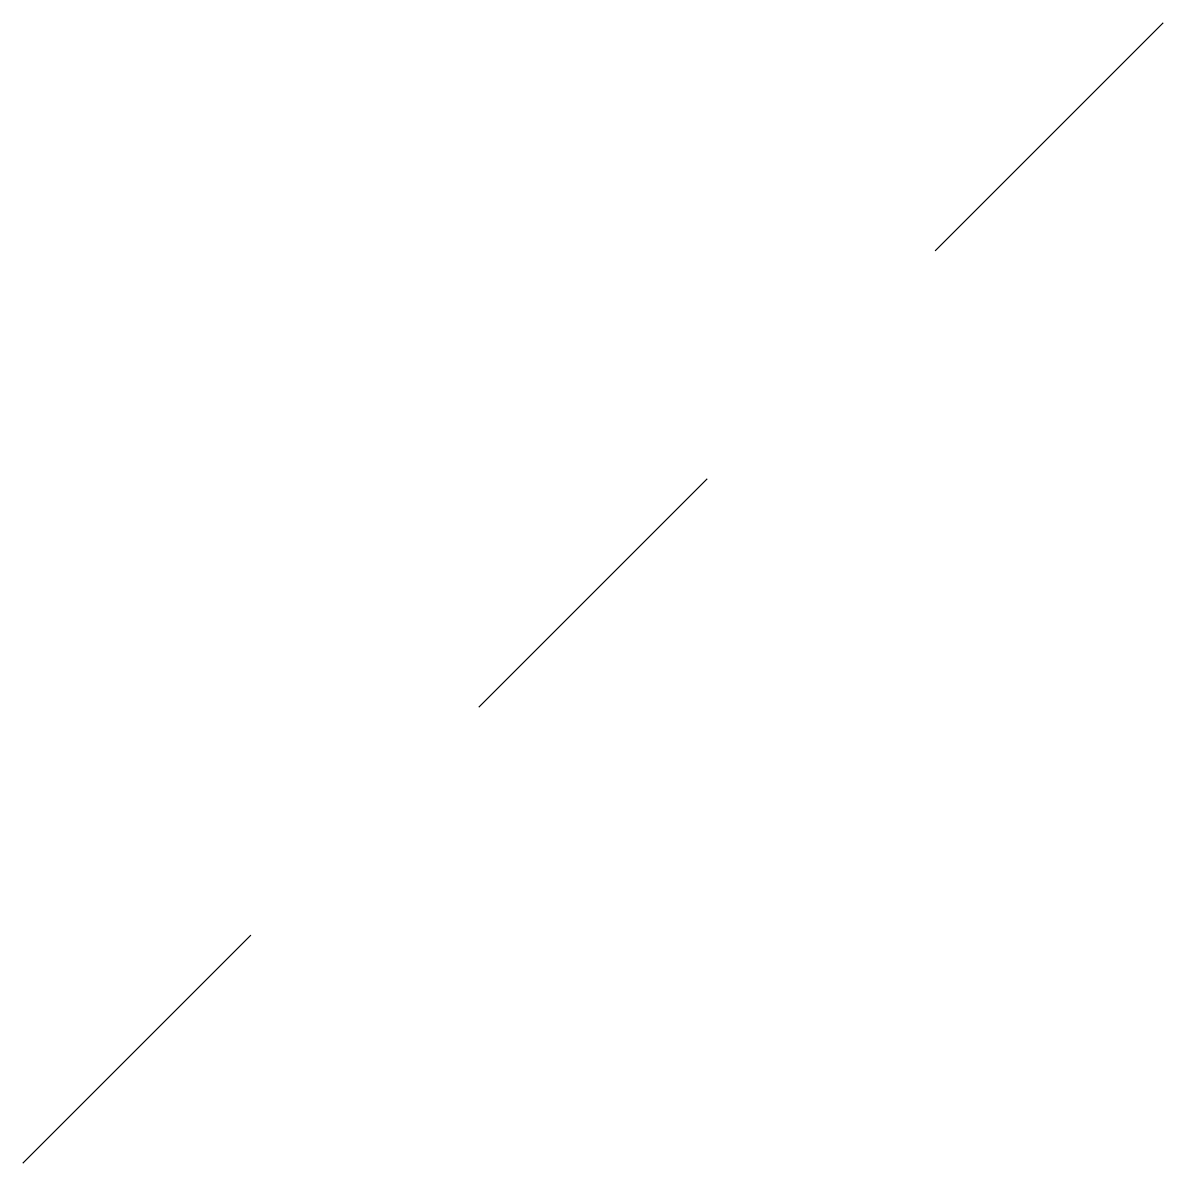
# Model space of a CAD drawing. Extents: x 1 to 11, y 2 to 12.
import ezdxf

# ---------------------------------------------------------------- set-up
doc = ezdxf.new("R2010")
doc.units = 0
doc.header["$MEASUREMENT"] = 0
doc.layers.get('0').update_dxf_attribs({"linetype": 'CONTINUOUS'})

msp = doc.modelspace()

# ---------------------------------------------------------------- linework, layer by layer
for p, q in [((9, 10), (11, 12)), ((5, 6), (7, 8)), ((1, 2), (3, 4))]:
    msp.add_line(p, q)

doc.saveas('drawing.dxf')
